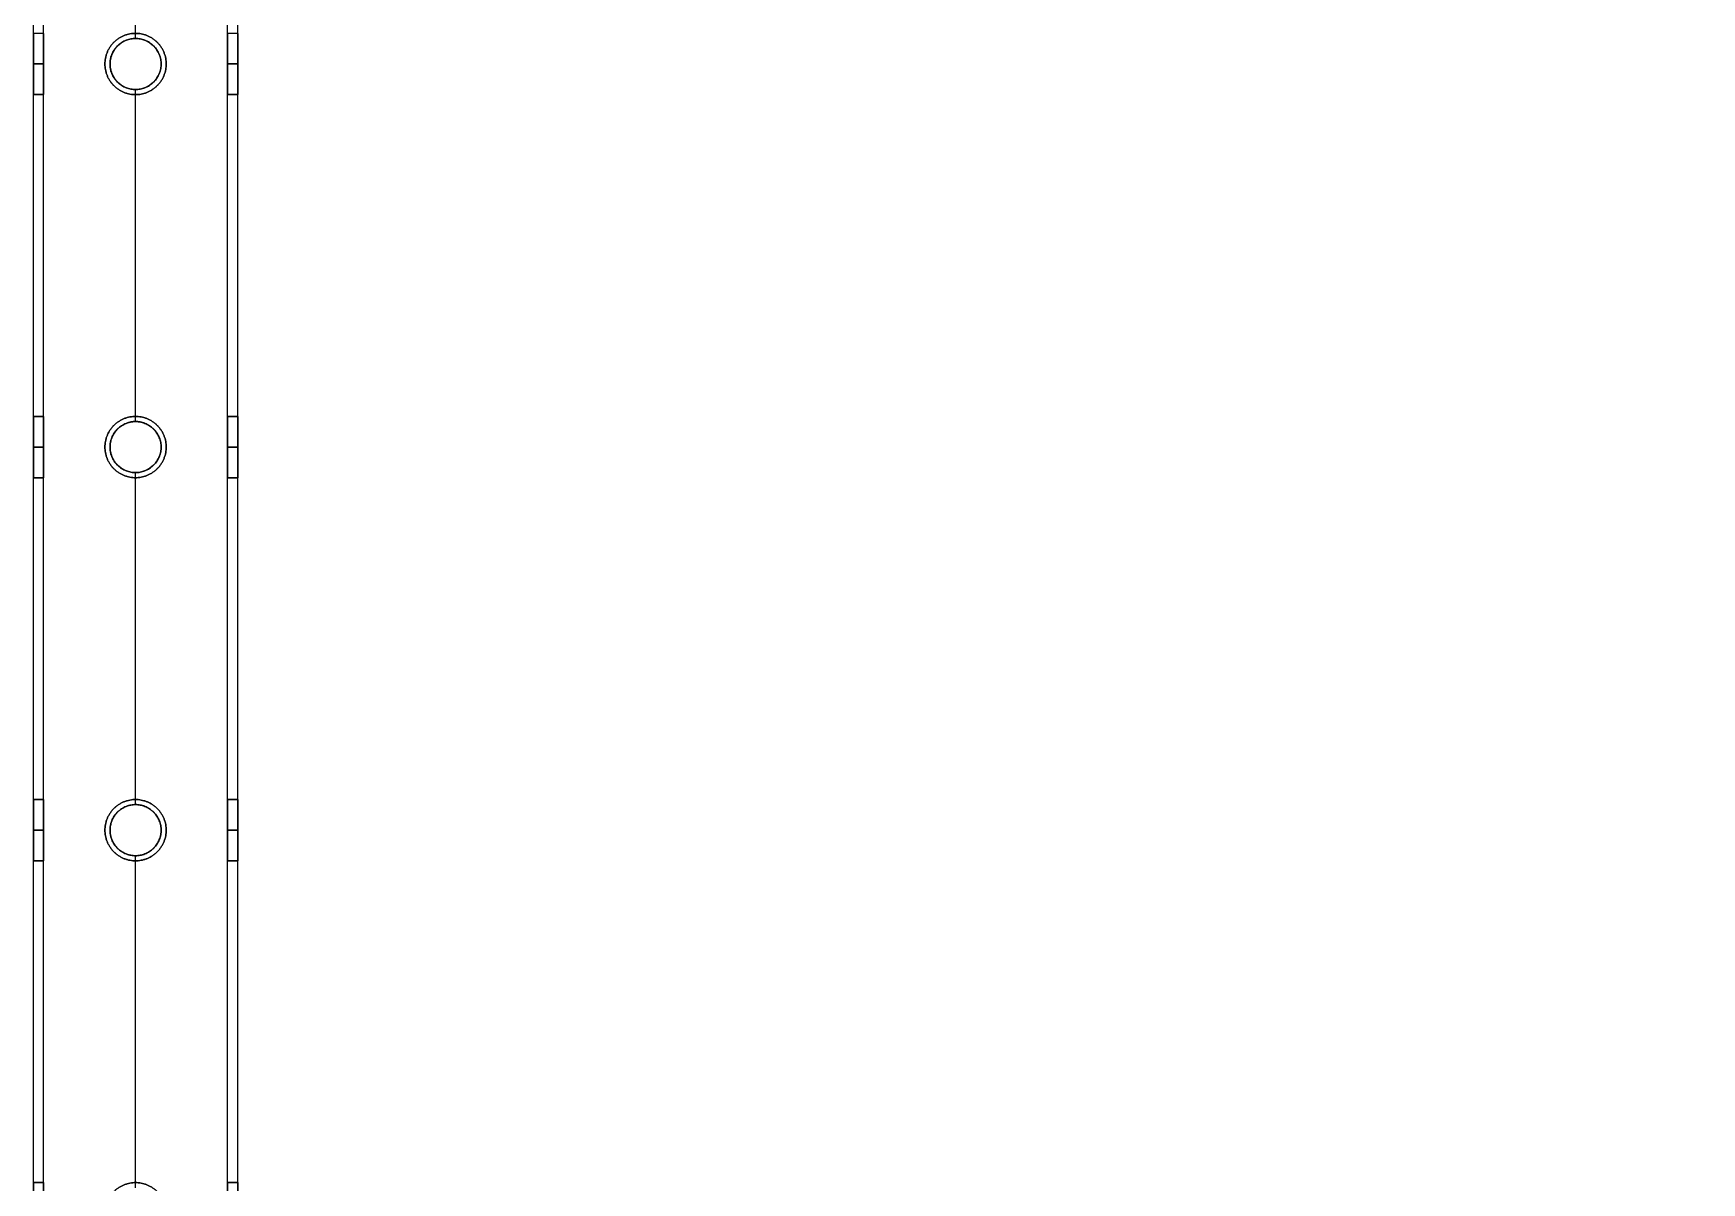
# Model space of a CAD drawing. Header units: millimetres. Extents: x -5956 to -4640, y -5088 to -3772.
# Drawn here: x -5956.1 to -5629.6, y -4836.4 to -4611.4 of the extents above; entities that cross this region are included whole.
import ezdxf

# ---------------------------------------------------------------- set-up
doc = ezdxf.new("R2010")
doc.units = ezdxf.units.MM
doc.header["$MEASUREMENT"] = 0
doc.layers.add('staal', color=5, linetype='Continuous', true_color=0x0000ff)

msp = doc.modelspace()

# ---------------------------------------------------------------- linework, layer by layer
at = {"layer": 'staal'}
for p, q in [((-5954.11, -4611.39, -404.81), (-5956.11, -4611.39, -404.81)), ((-5936.11, -4612.39, -386.81), (-5936.11, -4612.39, -384.81)), ((-5936.11, -4612.39, -424.81), (-5936.11, -4612.39, -422.81)), ((-5916.11, -4611.39, -404.81), (-5918.11, -4611.39, -404.81)), ((-5956.11, -4617.39, 1635.01), (-5954.11, -4617.39, 1635.01)), ((-5956.11, -4617.39, 1647.01), (-5954.11, -4617.39, 1647.01)), ((-5954.11, -4617.39, -410.81), (-5956.11, -4617.39, -410.81)), ((-5954.11, -4617.39, -398.81), (-5956.11, -4617.39, -398.81)), ((-5942.11, -4617.39, 1659.01), (-5942.11, -4617.39, 1661.01)), ((-5942.11, -4617.39, 1621.01), (-5942.11, -4617.39, 1623.01)), ((-5941.11, -4617.39, -386.81), (-5941.11, -4617.39, -384.81)), ((-5941.11, -4617.39, -424.81), (-5941.11, -4617.39, -422.81)), ((-5931.11, -4617.39, -424.81), (-5931.11, -4617.39, -422.81)), ((-5931.11, -4617.39, -386.81), (-5931.11, -4617.39, -384.81)), ((-5930.11, -4617.39, 1659.01), (-5930.11, -4617.39, 1661.01)), ((-5930.11, -4617.39, 1621.01), (-5930.11, -4617.39, 1623.01)), ((-5918.11, -4617.39, 1635.01), (-5916.11, -4617.39, 1635.01)), ((-5918.11, -4617.39, 1647.01), (-5916.11, -4617.39, 1647.01)), ((-5916.11, -4617.39, -410.81), (-5918.11, -4617.39, -410.81)), ((-5916.11, -4617.39, -398.81), (-5918.11, -4617.39, -398.81)), ((-5936.11, -4622.39, -386.81), (-5936.11, -4622.39, -384.81)), ((-5936.11, -4622.39, -424.81), (-5936.11, -4622.39, -422.81)), ((-5956.11, -4623.39, 1641.01), (-5954.11, -4623.39, 1641.01)), ((-5954.11, -4623.39, -404.81), (-5956.11, -4623.39, -404.81)), ((-5936.11, -4623.39, 1659.01), (-5936.11, -4623.39, 1661.01)), ((-5936.11, -4623.39, 1621.01), (-5936.11, -4623.39, 1623.01)), ((-5918.11, -4623.39, 1641.01), (-5916.11, -4623.39, 1641.01)), ((-5916.11, -4623.39, -404.81), (-5918.11, -4623.39, -404.81)), ((-5956.11, -4686.39, 1641.01), (-5954.11, -4686.39, 1641.01)), ((-5954.11, -4686.39, -404.81), (-5956.11, -4686.39, -404.81)), ((-5936.11, -4686.39, 1659.01), (-5936.11, -4686.39, 1661.01)), ((-5936.11, -4686.39, 1621.01), (-5936.11, -4686.39, 1623.01)), ((-5936.11, -4687.39, -386.81), (-5936.11, -4687.39, -384.81)), ((-5936.11, -4687.39, -424.81), (-5936.11, -4687.39, -422.81)), ((-5918.11, -4686.39, 1641.01), (-5916.11, -4686.39, 1641.01)), ((-5916.11, -4686.39, -404.81), (-5918.11, -4686.39, -404.81)), ((-5956.11, -4692.39, 1635.01), (-5954.11, -4692.39, 1635.01)), ((-5956.11, -4692.39, 1647.01), (-5954.11, -4692.39, 1647.01)), ((-5954.11, -4692.39, -410.81), (-5956.11, -4692.39, -410.81)), ((-5954.11, -4692.39, -398.81), (-5956.11, -4692.39, -398.81)), ((-5942.11, -4692.39, 1659.01), (-5942.11, -4692.39, 1661.01)), ((-5942.11, -4692.39, 1621.01), (-5942.11, -4692.39, 1623.01)), ((-5941.11, -4692.39, -386.81), (-5941.11, -4692.39, -384.81)), ((-5941.11, -4692.39, -424.81), (-5941.11, -4692.39, -422.81)), ((-5931.11, -4692.39, -424.81), (-5931.11, -4692.39, -422.81)), ((-5931.11, -4692.39, -386.81), (-5931.11, -4692.39, -384.81)), ((-5930.11, -4692.39, 1659.01), (-5930.11, -4692.39, 1661.01)), ((-5930.11, -4692.39, 1621.01), (-5930.11, -4692.39, 1623.01)), ((-5918.11, -4692.39, 1635.01), (-5916.11, -4692.39, 1635.01)), ((-5918.11, -4692.39, 1647.01), (-5916.11, -4692.39, 1647.01)), ((-5916.11, -4692.39, -410.81), (-5918.11, -4692.39, -410.81)), ((-5916.11, -4692.39, -398.81), (-5918.11, -4692.39, -398.81)), ((-5936.11, -4697.39, -386.81), (-5936.11, -4697.39, -384.81)), ((-5936.11, -4697.39, -424.81), (-5936.11, -4697.39, -422.81)), ((-5956.11, -4698.39, 1641.01), (-5954.11, -4698.39, 1641.01)), ((-5954.11, -4698.39, -404.81), (-5956.11, -4698.39, -404.81)), ((-5936.11, -4698.39, 1659.01), (-5936.11, -4698.39, 1661.01)), ((-5936.11, -4698.39, 1621.01), (-5936.11, -4698.39, 1623.01)), ((-5918.11, -4698.39, 1641.01), (-5916.11, -4698.39, 1641.01)), ((-5916.11, -4698.39, -404.81), (-5918.11, -4698.39, -404.81)), ((-5956.11, -4761.39, 1641.01), (-5954.11, -4761.39, 1641.01)), ((-5954.11, -4761.39, -404.81), (-5956.11, -4761.39, -404.81)), ((-5936.11, -4761.39, 1659.01), (-5936.11, -4761.39, 1661.01)), ((-5936.11, -4761.39, 1621.01), (-5936.11, -4761.39, 1623.01)), ((-5936.11, -4762.39, -386.81), (-5936.11, -4762.39, -384.81)), ((-5936.11, -4762.39, -424.81), (-5936.11, -4762.39, -422.81)), ((-5918.11, -4761.39, 1641.01), (-5916.11, -4761.39, 1641.01)), ((-5916.11, -4761.39, -404.81), (-5918.11, -4761.39, -404.81)), ((-5956.11, -4767.39, 1635.01), (-5954.11, -4767.39, 1635.01)), ((-5956.11, -4767.39, 1647.01), (-5954.11, -4767.39, 1647.01)), ((-5954.11, -4767.39, -410.81), (-5956.11, -4767.39, -410.81)), ((-5954.11, -4767.39, -398.81), (-5956.11, -4767.39, -398.81)), ((-5942.11, -4767.39, 1659.01), (-5942.11, -4767.39, 1661.01)), ((-5942.11, -4767.39, 1621.01), (-5942.11, -4767.39, 1623.01)), ((-5941.11, -4767.39, -386.81), (-5941.11, -4767.39, -384.81)), ((-5941.11, -4767.39, -424.81), (-5941.11, -4767.39, -422.81)), ((-5931.11, -4767.39, -424.81), (-5931.11, -4767.39, -422.81)), ((-5931.11, -4767.39, -386.81), (-5931.11, -4767.39, -384.81)), ((-5930.11, -4767.39, 1659.01), (-5930.11, -4767.39, 1661.01)), ((-5930.11, -4767.39, 1621.01), (-5930.11, -4767.39, 1623.01)), ((-5918.11, -4767.39, 1635.01), (-5916.11, -4767.39, 1635.01)), ((-5918.11, -4767.39, 1647.01), (-5916.11, -4767.39, 1647.01)), ((-5916.11, -4767.39, -410.81), (-5918.11, -4767.39, -410.81)), ((-5916.11, -4767.39, -398.81), (-5918.11, -4767.39, -398.81)), ((-5956.11, -4773.39, 1641.01), (-5954.11, -4773.39, 1641.01)), ((-5954.11, -4773.39, -404.81), (-5956.11, -4773.39, -404.81)), ((-5936.11, -4772.39, -386.81), (-5936.11, -4772.39, -384.81)), ((-5936.11, -4772.39, -424.81), (-5936.11, -4772.39, -422.81)), ((-5936.11, -4773.39, 1659.01), (-5936.11, -4773.39, 1661.01)), ((-5936.11, -4773.39, 1621.01), (-5936.11, -4773.39, 1623.01)), ((-5918.11, -4773.39, 1641.01), (-5916.11, -4773.39, 1641.01)), ((-5916.11, -4773.39, -404.81), (-5918.11, -4773.39, -404.81)), ((-5956.11, -4836.39, 1641.01), (-5954.11, -4836.39, 1641.01)), ((-5954.11, -4836.39, -404.81), (-5956.11, -4836.39, -404.81)), ((-5936.11, -4836.39, 1659.01), (-5936.11, -4836.39, 1661.01)), ((-5936.11, -4836.39, 1621.01), (-5936.11, -4836.39, 1623.01)), ((-5918.11, -4836.39, 1641.01), (-5916.11, -4836.39, 1641.01)), ((-5916.11, -4836.39, -404.81), (-5918.11, -4836.39, -404.81))]:
    msp.add_line(p, q, dxfattribs=at)
for points in [[(-4640.11, -5087.89), (-5956.11, -5087.89), (-5956.11, -3771.89), (-4640.11, -3771.89)], [(-4680.11, -5047.89), (-5916.11, -5047.89), (-5916.11, -3811.89), (-4680.11, -3811.89)]]:
    msp.add_lwpolyline(points, close=True, dxfattribs=at)
for centre in [(-5936.11, -4617.39, -424.81), (-5936.11, -4617.39, -385.81), (-5936.11, -4617.39, -423.81), (-5936.11, -4692.39, -424.81), (-5936.11, -4692.39, -385.81), (-5936.11, -4692.39, -423.81), (-5936.11, -4767.39, -424.81), (-5936.11, -4767.39, -385.81), (-5936.11, -4767.39, -423.81)]:
    msp.add_circle(centre, 5, dxfattribs=at)
for points in [[(-5956.11, -5087.89, 1621.01), (-5956.11, -4429.89, 1621.01), (-5956.11, -3771.89, 1621.01)], [(-5956.11, -5087.89, 1661.01), (-5956.11, -4429.89, 1661.01), (-5956.11, -3771.89, 1661.01)], [(-5956.11, -5087.89, -424.81), (-5956.11, -4429.89, -424.81), (-5956.11, -3771.89, -424.81)], [(-5956.11, -5087.89, -384.81), (-5956.11, -4429.89, -384.81), (-5956.11, -3771.89, -384.81)], [(-5954.11, -5085.89, 1659.01), (-5954.11, -4429.89, 1659.01), (-5954.11, -3773.89, 1659.01)], [(-5954.11, -5085.89, 1623.01), (-5954.11, -4429.89, 1623.01), (-5954.11, -3773.89, 1623.01)], [(-5954.11, -5085.89, -386.81), (-5954.11, -4429.89, -386.81), (-5954.11, -3773.89, -386.81)], [(-5954.11, -5085.89, -422.81), (-5954.11, -4429.89, -422.81), (-5954.11, -3773.89, -422.81)], [(-5918.11, -5049.89, 1659.01), (-5918.11, -4429.89, 1659.01), (-5918.11, -3809.89, 1659.01)], [(-5918.11, -5049.89, 1623.01), (-5918.11, -4429.89, 1623.01), (-5918.11, -3809.89, 1623.01)], [(-5918.11, -5049.89, -386.81), (-5918.11, -4429.89, -386.81), (-5918.11, -3809.89, -386.81)], [(-5918.11, -5049.89, -422.81), (-5918.11, -4429.89, -422.81), (-5918.11, -3809.89, -422.81)], [(-5916.11, -5047.89, 1621.01), (-5916.11, -4429.89, 1621.01), (-5916.11, -3811.89, 1621.01)], [(-5916.11, -5047.89, 1661.01), (-5916.11, -4429.89, 1661.01), (-5916.11, -3811.89, 1661.01)], [(-5916.11, -5047.89, -424.81), (-5916.11, -4429.89, -424.81), (-5916.11, -3811.89, -424.81)], [(-5916.11, -5047.89, -384.81), (-5916.11, -4429.89, -384.81), (-5916.11, -3811.89, -384.81)], [(-5936.11, -4612.39, -384.81), (-5936.11, -4579.89, -384.81), (-5936.11, -4547.39, -384.81)], [(-5936.11, -4612.39, -386.81), (-5936.11, -4579.89, -386.81), (-5936.11, -4547.39, -386.81)], [(-5936.11, -4612.39, -422.81), (-5936.11, -4579.89, -422.81), (-5936.11, -4547.39, -422.81)], [(-5936.11, -4612.39, -424.81), (-5936.11, -4579.89, -424.81), (-5936.11, -4547.39, -424.81)], [(-5956.11, -4611.39, -404.81), (-5956.11, -4579.89, -404.81), (-5956.11, -4548.39, -404.81)], [(-5954.11, -4611.39, -404.81), (-5954.11, -4579.89, -404.81), (-5954.11, -4548.39, -404.81)], [(-5918.11, -4611.39, -404.81), (-5918.11, -4579.89, -404.81), (-5918.11, -4548.39, -404.81)], [(-5916.11, -4611.39, -404.81), (-5916.11, -4579.89, -404.81), (-5916.11, -4548.39, -404.81)], [(-5936.11, -4687.39, -384.81), (-5936.11, -4654.89, -384.81), (-5936.11, -4622.39, -384.81)], [(-5936.11, -4687.39, -386.81), (-5936.11, -4654.89, -386.81), (-5936.11, -4622.39, -386.81)], [(-5936.11, -4687.39, -422.81), (-5936.11, -4654.89, -422.81), (-5936.11, -4622.39, -422.81)], [(-5936.11, -4687.39, -424.81), (-5936.11, -4654.89, -424.81), (-5936.11, -4622.39, -424.81)], [(-5956.11, -4686.39, 1641.01), (-5956.11, -4654.89, 1641.01), (-5956.11, -4623.39, 1641.01)], [(-5956.11, -4686.39, -404.81), (-5956.11, -4654.89, -404.81), (-5956.11, -4623.39, -404.81)], [(-5954.11, -4686.39, 1641.01), (-5954.11, -4654.89, 1641.01), (-5954.11, -4623.39, 1641.01)], [(-5954.11, -4686.39, -404.81), (-5954.11, -4654.89, -404.81), (-5954.11, -4623.39, -404.81)], [(-5936.11, -4686.39, 1661.01), (-5936.11, -4654.89, 1661.01), (-5936.11, -4623.39, 1661.01)], [(-5936.11, -4686.39, 1659.01), (-5936.11, -4654.89, 1659.01), (-5936.11, -4623.39, 1659.01)], [(-5936.11, -4686.39, 1623.01), (-5936.11, -4654.89, 1623.01), (-5936.11, -4623.39, 1623.01)], [(-5936.11, -4686.39, 1621.01), (-5936.11, -4654.89, 1621.01), (-5936.11, -4623.39, 1621.01)], [(-5918.11, -4686.39, 1641.01), (-5918.11, -4654.89, 1641.01), (-5918.11, -4623.39, 1641.01)], [(-5918.11, -4686.39, -404.81), (-5918.11, -4654.89, -404.81), (-5918.11, -4623.39, -404.81)], [(-5916.11, -4686.39, 1641.01), (-5916.11, -4654.89, 1641.01), (-5916.11, -4623.39, 1641.01)], [(-5916.11, -4686.39, -404.81), (-5916.11, -4654.89, -404.81), (-5916.11, -4623.39, -404.81)], [(-5936.11, -4762.39, -384.81), (-5936.11, -4729.89, -384.81), (-5936.11, -4697.39, -384.81)], [(-5936.11, -4762.39, -386.81), (-5936.11, -4729.89, -386.81), (-5936.11, -4697.39, -386.81)], [(-5936.11, -4762.39, -422.81), (-5936.11, -4729.89, -422.81), (-5936.11, -4697.39, -422.81)], [(-5936.11, -4762.39, -424.81), (-5936.11, -4729.89, -424.81), (-5936.11, -4697.39, -424.81)], [(-5956.11, -4761.39, 1641.01), (-5956.11, -4729.89, 1641.01), (-5956.11, -4698.39, 1641.01)], [(-5956.11, -4761.39, -404.81), (-5956.11, -4729.89, -404.81), (-5956.11, -4698.39, -404.81)], [(-5954.11, -4761.39, 1641.01), (-5954.11, -4729.89, 1641.01), (-5954.11, -4698.39, 1641.01)], [(-5954.11, -4761.39, -404.81), (-5954.11, -4729.89, -404.81), (-5954.11, -4698.39, -404.81)], [(-5936.11, -4761.39, 1661.01), (-5936.11, -4729.89, 1661.01), (-5936.11, -4698.39, 1661.01)], [(-5936.11, -4761.39, 1659.01), (-5936.11, -4729.89, 1659.01), (-5936.11, -4698.39, 1659.01)], [(-5936.11, -4761.39, 1623.01), (-5936.11, -4729.89, 1623.01), (-5936.11, -4698.39, 1623.01)], [(-5936.11, -4761.39, 1621.01), (-5936.11, -4729.89, 1621.01), (-5936.11, -4698.39, 1621.01)], [(-5918.11, -4761.39, 1641.01), (-5918.11, -4729.89, 1641.01), (-5918.11, -4698.39, 1641.01)], [(-5918.11, -4761.39, -404.81), (-5918.11, -4729.89, -404.81), (-5918.11, -4698.39, -404.81)], [(-5916.11, -4761.39, 1641.01), (-5916.11, -4729.89, 1641.01), (-5916.11, -4698.39, 1641.01)], [(-5916.11, -4761.39, -404.81), (-5916.11, -4729.89, -404.81), (-5916.11, -4698.39, -404.81)], [(-5956.11, -4836.39, 1641.01), (-5956.11, -4804.89, 1641.01), (-5956.11, -4773.39, 1641.01)], [(-5956.11, -4836.39, -404.81), (-5956.11, -4804.89, -404.81), (-5956.11, -4773.39, -404.81)], [(-5954.11, -4836.39, 1641.01), (-5954.11, -4804.89, 1641.01), (-5954.11, -4773.39, 1641.01)], [(-5954.11, -4836.39, -404.81), (-5954.11, -4804.89, -404.81), (-5954.11, -4773.39, -404.81)], [(-5936.11, -4837.39, -384.81), (-5936.11, -4804.89, -384.81), (-5936.11, -4772.39, -384.81)], [(-5936.11, -4837.39, -386.81), (-5936.11, -4804.89, -386.81), (-5936.11, -4772.39, -386.81)], [(-5936.11, -4837.39, -422.81), (-5936.11, -4804.89, -422.81), (-5936.11, -4772.39, -422.81)], [(-5936.11, -4837.39, -424.81), (-5936.11, -4804.89, -424.81), (-5936.11, -4772.39, -424.81)], [(-5936.11, -4836.39, 1661.01), (-5936.11, -4804.89, 1661.01), (-5936.11, -4773.39, 1661.01)], [(-5936.11, -4836.39, 1659.01), (-5936.11, -4804.89, 1659.01), (-5936.11, -4773.39, 1659.01)], [(-5936.11, -4836.39, 1623.01), (-5936.11, -4804.89, 1623.01), (-5936.11, -4773.39, 1623.01)], [(-5936.11, -4836.39, 1621.01), (-5936.11, -4804.89, 1621.01), (-5936.11, -4773.39, 1621.01)], [(-5918.11, -4836.39, 1641.01), (-5918.11, -4804.89, 1641.01), (-5918.11, -4773.39, 1641.01)], [(-5918.11, -4836.39, -404.81), (-5918.11, -4804.89, -404.81), (-5918.11, -4773.39, -404.81)], [(-5916.11, -4836.39, 1641.01), (-5916.11, -4804.89, 1641.01), (-5916.11, -4773.39, 1641.01)], [(-5916.11, -4836.39, -404.81), (-5916.11, -4804.89, -404.81), (-5916.11, -4773.39, -404.81)]]:
    msp.add_open_spline(points, degree=2, dxfattribs=at)
for points, weights, knots in [([(-5956.11, -4617.39, 1635.01), (-5956.11, -4623.39, 1635.01), (-5956.11, -4623.39, 1641.01), (-5956.11, -4623.39, 1647.01), (-5956.11, -4617.39, 1647.01), (-5956.11, -4611.39, 1647.01), (-5956.11, -4611.39, 1641.01), (-5956.11, -4611.39, 1635.01), (-5956.11, -4617.39, 1635.01)], [1, 0.707106781187, 1, 0.707106781187, 1, 0.707106781187, 1, 0.707106781187, 1], [0, 0, 0, 7.853982, 7.853982, 15.707963, 15.707963, 23.561945, 23.561945, 31.415927, 31.415927, 31.415927]), ([(-5956.11, -4617.39, -410.81), (-5956.11, -4623.39, -410.81), (-5956.11, -4623.39, -404.81), (-5956.11, -4623.39, -398.81), (-5956.11, -4617.39, -398.81), (-5956.11, -4611.39, -398.81), (-5956.11, -4611.39, -404.81), (-5956.11, -4611.39, -410.81), (-5956.11, -4617.39, -410.81)], [1, 0.707106781187, 1, 0.707106781187, 1, 0.707106781187, 1, 0.707106781187, 1], [0, 0, 0, 7.853982, 7.853982, 15.707963, 15.707963, 23.561945, 23.561945, 31.415927, 31.415927, 31.415927]), ([(-5954.11, -4617.39, 1635.01), (-5954.11, -4611.39, 1635.01), (-5954.11, -4611.39, 1641.01), (-5954.11, -4611.39, 1647.01), (-5954.11, -4617.39, 1647.01), (-5954.11, -4623.39, 1647.01), (-5954.11, -4623.39, 1641.01), (-5954.11, -4623.39, 1635.01), (-5954.11, -4617.39, 1635.01)], [1, 0.707106781187, 1, 0.707106781187, 1, 0.707106781187, 1, 0.707106781187, 1], [-31.415927, -31.415927, -31.415927, -23.561945, -23.561945, -15.707963, -15.707963, -7.853982, -7.853982, 0, 0, 0]), ([(-5954.11, -4617.39, -410.81), (-5954.11, -4611.39, -410.81), (-5954.11, -4611.39, -404.81), (-5954.11, -4611.39, -398.81), (-5954.11, -4617.39, -398.81), (-5954.11, -4623.39, -398.81), (-5954.11, -4623.39, -404.81), (-5954.11, -4623.39, -410.81), (-5954.11, -4617.39, -410.81)], [1, 0.707106781187, 1, 0.707106781187, 1, 0.707106781187, 1, 0.707106781187, 1], [-31.415927, -31.415927, -31.415927, -23.561945, -23.561945, -15.707963, -15.707963, -7.853982, -7.853982, 0, 0, 0]), ([(-5930.11, -4617.39, 1661.01), (-5930.11, -4611.39, 1661.01), (-5936.11, -4611.39, 1661.01), (-5942.11, -4611.39, 1661.01), (-5942.11, -4617.39, 1661.01), (-5942.11, -4623.39, 1661.01), (-5936.11, -4623.39, 1661.01), (-5930.11, -4623.39, 1661.01), (-5930.11, -4617.39, 1661.01)], [1, 0.707106781187, 1, 0.707106781187, 1, 0.707106781187, 1, 0.707106781187, 1], [-31.415927, -31.415927, -31.415927, -23.561945, -23.561945, -15.707963, -15.707963, -7.853982, -7.853982, 0, 0, 0]), ([(-5930.11, -4617.39, 1659.01), (-5930.11, -4623.39, 1659.01), (-5936.11, -4623.39, 1659.01), (-5942.11, -4623.39, 1659.01), (-5942.11, -4617.39, 1659.01), (-5942.11, -4611.39, 1659.01), (-5936.11, -4611.39, 1659.01), (-5930.11, -4611.39, 1659.01), (-5930.11, -4617.39, 1659.01)], [1, 0.707106781187, 1, 0.707106781187, 1, 0.707106781187, 1, 0.707106781187, 1], [0, 0, 0, 7.853982, 7.853982, 15.707963, 15.707963, 23.561945, 23.561945, 31.415927, 31.415927, 31.415927]), ([(-5930.11, -4617.39, 1623.01), (-5930.11, -4611.39, 1623.01), (-5936.11, -4611.39, 1623.01), (-5942.11, -4611.39, 1623.01), (-5942.11, -4617.39, 1623.01), (-5942.11, -4623.39, 1623.01), (-5936.11, -4623.39, 1623.01), (-5930.11, -4623.39, 1623.01), (-5930.11, -4617.39, 1623.01)], [1, 0.707106781187, 1, 0.707106781187, 1, 0.707106781187, 1, 0.707106781187, 1], [-31.415927, -31.415927, -31.415927, -23.561945, -23.561945, -15.707963, -15.707963, -7.853982, -7.853982, 0, 0, 0]), ([(-5930.11, -4617.39, 1621.01), (-5930.11, -4623.39, 1621.01), (-5936.11, -4623.39, 1621.01), (-5942.11, -4623.39, 1621.01), (-5942.11, -4617.39, 1621.01), (-5942.11, -4611.39, 1621.01), (-5936.11, -4611.39, 1621.01), (-5930.11, -4611.39, 1621.01), (-5930.11, -4617.39, 1621.01)], [1, 0.707106781187, 1, 0.707106781187, 1, 0.707106781187, 1, 0.707106781187, 1], [0, 0, 0, 7.853982, 7.853982, 15.707963, 15.707963, 23.561945, 23.561945, 31.415927, 31.415927, 31.415927]), ([(-5931.11, -4617.39, -384.81), (-5931.11, -4612.39, -384.81), (-5936.11, -4612.39, -384.81), (-5941.11, -4612.39, -384.81), (-5941.11, -4617.39, -384.81), (-5941.11, -4622.39, -384.81), (-5936.11, -4622.39, -384.81), (-5931.11, -4622.39, -384.81), (-5931.11, -4617.39, -384.81)], [1, 0.707106781187, 1, 0.707106781187, 1, 0.707106781187, 1, 0.707106781187, 1], [-31.415927, -31.415927, -31.415927, -23.561945, -23.561945, -15.707963, -15.707963, -7.853982, -7.853982, 0, 0, 0]), ([(-5931.11, -4617.39, -386.81), (-5931.11, -4622.39, -386.81), (-5936.11, -4622.39, -386.81), (-5941.11, -4622.39, -386.81), (-5941.11, -4617.39, -386.81), (-5941.11, -4612.39, -386.81), (-5936.11, -4612.39, -386.81), (-5931.11, -4612.39, -386.81), (-5931.11, -4617.39, -386.81)], [1, 0.707106781187, 1, 0.707106781187, 1, 0.707106781187, 1, 0.707106781187, 1], [0, 0, 0, 7.853982, 7.853982, 15.707963, 15.707963, 23.561945, 23.561945, 31.415927, 31.415927, 31.415927]), ([(-5931.11, -4617.39, -422.81), (-5931.11, -4612.39, -422.81), (-5936.11, -4612.39, -422.81), (-5941.11, -4612.39, -422.81), (-5941.11, -4617.39, -422.81), (-5941.11, -4622.39, -422.81), (-5936.11, -4622.39, -422.81), (-5931.11, -4622.39, -422.81), (-5931.11, -4617.39, -422.81)], [1, 0.707106781187, 1, 0.707106781187, 1, 0.707106781187, 1, 0.707106781187, 1], [-31.415927, -31.415927, -31.415927, -23.561945, -23.561945, -15.707963, -15.707963, -7.853982, -7.853982, 0, 0, 0]), ([(-5918.11, -4617.39, 1635.01), (-5918.11, -4623.39, 1635.01), (-5918.11, -4623.39, 1641.01), (-5918.11, -4623.39, 1647.01), (-5918.11, -4617.39, 1647.01), (-5918.11, -4611.39, 1647.01), (-5918.11, -4611.39, 1641.01), (-5918.11, -4611.39, 1635.01), (-5918.11, -4617.39, 1635.01)], [1, 0.707106781187, 1, 0.707106781187, 1, 0.707106781187, 1, 0.707106781187, 1], [0, 0, 0, 7.853982, 7.853982, 15.707963, 15.707963, 23.561945, 23.561945, 31.415927, 31.415927, 31.415927]), ([(-5918.11, -4617.39, -410.81), (-5918.11, -4623.39, -410.81), (-5918.11, -4623.39, -404.81), (-5918.11, -4623.39, -398.81), (-5918.11, -4617.39, -398.81), (-5918.11, -4611.39, -398.81), (-5918.11, -4611.39, -404.81), (-5918.11, -4611.39, -410.81), (-5918.11, -4617.39, -410.81)], [1, 0.707106781187, 1, 0.707106781187, 1, 0.707106781187, 1, 0.707106781187, 1], [0, 0, 0, 7.853982, 7.853982, 15.707963, 15.707963, 23.561945, 23.561945, 31.415927, 31.415927, 31.415927]), ([(-5916.11, -4617.39, 1635.01), (-5916.11, -4611.39, 1635.01), (-5916.11, -4611.39, 1641.01), (-5916.11, -4611.39, 1647.01), (-5916.11, -4617.39, 1647.01), (-5916.11, -4623.39, 1647.01), (-5916.11, -4623.39, 1641.01), (-5916.11, -4623.39, 1635.01), (-5916.11, -4617.39, 1635.01)], [1, 0.707106781187, 1, 0.707106781187, 1, 0.707106781187, 1, 0.707106781187, 1], [-31.415927, -31.415927, -31.415927, -23.561945, -23.561945, -15.707963, -15.707963, -7.853982, -7.853982, 0, 0, 0]), ([(-5916.11, -4617.39, -410.81), (-5916.11, -4611.39, -410.81), (-5916.11, -4611.39, -404.81), (-5916.11, -4611.39, -398.81), (-5916.11, -4617.39, -398.81), (-5916.11, -4623.39, -398.81), (-5916.11, -4623.39, -404.81), (-5916.11, -4623.39, -410.81), (-5916.11, -4617.39, -410.81)], [1, 0.707106781187, 1, 0.707106781187, 1, 0.707106781187, 1, 0.707106781187, 1], [-31.415927, -31.415927, -31.415927, -23.561945, -23.561945, -15.707963, -15.707963, -7.853982, -7.853982, 0, 0, 0]), ([(-5956.11, -4692.39, 1635.01), (-5956.11, -4698.39, 1635.01), (-5956.11, -4698.39, 1641.01), (-5956.11, -4698.39, 1647.01), (-5956.11, -4692.39, 1647.01), (-5956.11, -4686.39, 1647.01), (-5956.11, -4686.39, 1641.01), (-5956.11, -4686.39, 1635.01), (-5956.11, -4692.39, 1635.01)], [1, 0.707106781187, 1, 0.707106781187, 1, 0.707106781187, 1, 0.707106781187, 1], [0, 0, 0, 7.853982, 7.853982, 15.707963, 15.707963, 23.561945, 23.561945, 31.415927, 31.415927, 31.415927]), ([(-5956.11, -4692.39, -410.81), (-5956.11, -4698.39, -410.81), (-5956.11, -4698.39, -404.81), (-5956.11, -4698.39, -398.81), (-5956.11, -4692.39, -398.81), (-5956.11, -4686.39, -398.81), (-5956.11, -4686.39, -404.81), (-5956.11, -4686.39, -410.81), (-5956.11, -4692.39, -410.81)], [1, 0.707106781187, 1, 0.707106781187, 1, 0.707106781187, 1, 0.707106781187, 1], [0, 0, 0, 7.853982, 7.853982, 15.707963, 15.707963, 23.561945, 23.561945, 31.415927, 31.415927, 31.415927]), ([(-5954.11, -4692.39, 1635.01), (-5954.11, -4686.39, 1635.01), (-5954.11, -4686.39, 1641.01), (-5954.11, -4686.39, 1647.01), (-5954.11, -4692.39, 1647.01), (-5954.11, -4698.39, 1647.01), (-5954.11, -4698.39, 1641.01), (-5954.11, -4698.39, 1635.01), (-5954.11, -4692.39, 1635.01)], [1, 0.707106781187, 1, 0.707106781187, 1, 0.707106781187, 1, 0.707106781187, 1], [-31.415927, -31.415927, -31.415927, -23.561945, -23.561945, -15.707963, -15.707963, -7.853982, -7.853982, 0, 0, 0]), ([(-5954.11, -4692.39, -410.81), (-5954.11, -4686.39, -410.81), (-5954.11, -4686.39, -404.81), (-5954.11, -4686.39, -398.81), (-5954.11, -4692.39, -398.81), (-5954.11, -4698.39, -398.81), (-5954.11, -4698.39, -404.81), (-5954.11, -4698.39, -410.81), (-5954.11, -4692.39, -410.81)], [1, 0.707106781187, 1, 0.707106781187, 1, 0.707106781187, 1, 0.707106781187, 1], [-31.415927, -31.415927, -31.415927, -23.561945, -23.561945, -15.707963, -15.707963, -7.853982, -7.853982, 0, 0, 0]), ([(-5930.11, -4692.39, 1661.01), (-5930.11, -4686.39, 1661.01), (-5936.11, -4686.39, 1661.01), (-5942.11, -4686.39, 1661.01), (-5942.11, -4692.39, 1661.01), (-5942.11, -4698.39, 1661.01), (-5936.11, -4698.39, 1661.01), (-5930.11, -4698.39, 1661.01), (-5930.11, -4692.39, 1661.01)], [1, 0.707106781187, 1, 0.707106781187, 1, 0.707106781187, 1, 0.707106781187, 1], [-31.415927, -31.415927, -31.415927, -23.561945, -23.561945, -15.707963, -15.707963, -7.853982, -7.853982, 0, 0, 0]), ([(-5930.11, -4692.39, 1659.01), (-5930.11, -4698.39, 1659.01), (-5936.11, -4698.39, 1659.01), (-5942.11, -4698.39, 1659.01), (-5942.11, -4692.39, 1659.01), (-5942.11, -4686.39, 1659.01), (-5936.11, -4686.39, 1659.01), (-5930.11, -4686.39, 1659.01), (-5930.11, -4692.39, 1659.01)], [1, 0.707106781187, 1, 0.707106781187, 1, 0.707106781187, 1, 0.707106781187, 1], [0, 0, 0, 7.853982, 7.853982, 15.707963, 15.707963, 23.561945, 23.561945, 31.415927, 31.415927, 31.415927]), ([(-5930.11, -4692.39, 1623.01), (-5930.11, -4686.39, 1623.01), (-5936.11, -4686.39, 1623.01), (-5942.11, -4686.39, 1623.01), (-5942.11, -4692.39, 1623.01), (-5942.11, -4698.39, 1623.01), (-5936.11, -4698.39, 1623.01), (-5930.11, -4698.39, 1623.01), (-5930.11, -4692.39, 1623.01)], [1, 0.707106781187, 1, 0.707106781187, 1, 0.707106781187, 1, 0.707106781187, 1], [-31.415927, -31.415927, -31.415927, -23.561945, -23.561945, -15.707963, -15.707963, -7.853982, -7.853982, 0, 0, 0]), ([(-5930.11, -4692.39, 1621.01), (-5930.11, -4698.39, 1621.01), (-5936.11, -4698.39, 1621.01), (-5942.11, -4698.39, 1621.01), (-5942.11, -4692.39, 1621.01), (-5942.11, -4686.39, 1621.01), (-5936.11, -4686.39, 1621.01), (-5930.11, -4686.39, 1621.01), (-5930.11, -4692.39, 1621.01)], [1, 0.707106781187, 1, 0.707106781187, 1, 0.707106781187, 1, 0.707106781187, 1], [0, 0, 0, 7.853982, 7.853982, 15.707963, 15.707963, 23.561945, 23.561945, 31.415927, 31.415927, 31.415927]), ([(-5931.11, -4692.39, -384.81), (-5931.11, -4687.39, -384.81), (-5936.11, -4687.39, -384.81), (-5941.11, -4687.39, -384.81), (-5941.11, -4692.39, -384.81), (-5941.11, -4697.39, -384.81), (-5936.11, -4697.39, -384.81), (-5931.11, -4697.39, -384.81), (-5931.11, -4692.39, -384.81)], [1, 0.707106781187, 1, 0.707106781187, 1, 0.707106781187, 1, 0.707106781187, 1], [-31.415927, -31.415927, -31.415927, -23.561945, -23.561945, -15.707963, -15.707963, -7.853982, -7.853982, 0, 0, 0]), ([(-5931.11, -4692.39, -386.81), (-5931.11, -4697.39, -386.81), (-5936.11, -4697.39, -386.81), (-5941.11, -4697.39, -386.81), (-5941.11, -4692.39, -386.81), (-5941.11, -4687.39, -386.81), (-5936.11, -4687.39, -386.81), (-5931.11, -4687.39, -386.81), (-5931.11, -4692.39, -386.81)], [1, 0.707106781187, 1, 0.707106781187, 1, 0.707106781187, 1, 0.707106781187, 1], [0, 0, 0, 7.853982, 7.853982, 15.707963, 15.707963, 23.561945, 23.561945, 31.415927, 31.415927, 31.415927]), ([(-5931.11, -4692.39, -422.81), (-5931.11, -4687.39, -422.81), (-5936.11, -4687.39, -422.81), (-5941.11, -4687.39, -422.81), (-5941.11, -4692.39, -422.81), (-5941.11, -4697.39, -422.81), (-5936.11, -4697.39, -422.81), (-5931.11, -4697.39, -422.81), (-5931.11, -4692.39, -422.81)], [1, 0.707106781187, 1, 0.707106781187, 1, 0.707106781187, 1, 0.707106781187, 1], [-31.415927, -31.415927, -31.415927, -23.561945, -23.561945, -15.707963, -15.707963, -7.853982, -7.853982, 0, 0, 0]), ([(-5918.11, -4692.39, 1635.01), (-5918.11, -4698.39, 1635.01), (-5918.11, -4698.39, 1641.01), (-5918.11, -4698.39, 1647.01), (-5918.11, -4692.39, 1647.01), (-5918.11, -4686.39, 1647.01), (-5918.11, -4686.39, 1641.01), (-5918.11, -4686.39, 1635.01), (-5918.11, -4692.39, 1635.01)], [1, 0.707106781187, 1, 0.707106781187, 1, 0.707106781187, 1, 0.707106781187, 1], [0, 0, 0, 7.853982, 7.853982, 15.707963, 15.707963, 23.561945, 23.561945, 31.415927, 31.415927, 31.415927]), ([(-5918.11, -4692.39, -410.81), (-5918.11, -4698.39, -410.81), (-5918.11, -4698.39, -404.81), (-5918.11, -4698.39, -398.81), (-5918.11, -4692.39, -398.81), (-5918.11, -4686.39, -398.81), (-5918.11, -4686.39, -404.81), (-5918.11, -4686.39, -410.81), (-5918.11, -4692.39, -410.81)], [1, 0.707106781187, 1, 0.707106781187, 1, 0.707106781187, 1, 0.707106781187, 1], [0, 0, 0, 7.853982, 7.853982, 15.707963, 15.707963, 23.561945, 23.561945, 31.415927, 31.415927, 31.415927]), ([(-5916.11, -4692.39, 1635.01), (-5916.11, -4686.39, 1635.01), (-5916.11, -4686.39, 1641.01), (-5916.11, -4686.39, 1647.01), (-5916.11, -4692.39, 1647.01), (-5916.11, -4698.39, 1647.01), (-5916.11, -4698.39, 1641.01), (-5916.11, -4698.39, 1635.01), (-5916.11, -4692.39, 1635.01)], [1, 0.707106781187, 1, 0.707106781187, 1, 0.707106781187, 1, 0.707106781187, 1], [-31.415927, -31.415927, -31.415927, -23.561945, -23.561945, -15.707963, -15.707963, -7.853982, -7.853982, 0, 0, 0]), ([(-5916.11, -4692.39, -410.81), (-5916.11, -4686.39, -410.81), (-5916.11, -4686.39, -404.81), (-5916.11, -4686.39, -398.81), (-5916.11, -4692.39, -398.81), (-5916.11, -4698.39, -398.81), (-5916.11, -4698.39, -404.81), (-5916.11, -4698.39, -410.81), (-5916.11, -4692.39, -410.81)], [1, 0.707106781187, 1, 0.707106781187, 1, 0.707106781187, 1, 0.707106781187, 1], [-31.415927, -31.415927, -31.415927, -23.561945, -23.561945, -15.707963, -15.707963, -7.853982, -7.853982, 0, 0, 0]), ([(-5956.11, -4767.39, 1635.01), (-5956.11, -4773.39, 1635.01), (-5956.11, -4773.39, 1641.01), (-5956.11, -4773.39, 1647.01), (-5956.11, -4767.39, 1647.01), (-5956.11, -4761.39, 1647.01), (-5956.11, -4761.39, 1641.01), (-5956.11, -4761.39, 1635.01), (-5956.11, -4767.39, 1635.01)], [1, 0.707106781187, 1, 0.707106781187, 1, 0.707106781187, 1, 0.707106781187, 1], [0, 0, 0, 7.853982, 7.853982, 15.707963, 15.707963, 23.561945, 23.561945, 31.415927, 31.415927, 31.415927]), ([(-5956.11, -4767.39, -410.81), (-5956.11, -4773.39, -410.81), (-5956.11, -4773.39, -404.81), (-5956.11, -4773.39, -398.81), (-5956.11, -4767.39, -398.81), (-5956.11, -4761.39, -398.81), (-5956.11, -4761.39, -404.81), (-5956.11, -4761.39, -410.81), (-5956.11, -4767.39, -410.81)], [1, 0.707106781187, 1, 0.707106781187, 1, 0.707106781187, 1, 0.707106781187, 1], [0, 0, 0, 7.853982, 7.853982, 15.707963, 15.707963, 23.561945, 23.561945, 31.415927, 31.415927, 31.415927]), ([(-5954.11, -4767.39, 1635.01), (-5954.11, -4761.39, 1635.01), (-5954.11, -4761.39, 1641.01), (-5954.11, -4761.39, 1647.01), (-5954.11, -4767.39, 1647.01), (-5954.11, -4773.39, 1647.01), (-5954.11, -4773.39, 1641.01), (-5954.11, -4773.39, 1635.01), (-5954.11, -4767.39, 1635.01)], [1, 0.707106781187, 1, 0.707106781187, 1, 0.707106781187, 1, 0.707106851018, 0.999999860338], [-31.415927, -31.415927, -31.415927, -23.561944, -23.561944, -15.707962, -15.707962, -7.85398, -7.85398, 0, 0, 0]), ([(-5954.11, -4767.39, -410.81), (-5954.11, -4761.39, -410.81), (-5954.11, -4761.39, -404.81), (-5954.11, -4761.39, -398.81), (-5954.11, -4767.39, -398.81), (-5954.11, -4773.39, -398.81), (-5954.11, -4773.39, -404.81), (-5954.11, -4773.39, -410.81), (-5954.11, -4767.39, -410.81)], [1, 0.707106781187, 1, 0.707106781187, 1, 0.707106781187, 1, 0.707106851018, 0.999999860338], [-31.415927, -31.415927, -31.415927, -23.561944, -23.561944, -15.707962, -15.707962, -7.85398, -7.85398, 0, 0, 0]), ([(-5930.11, -4767.39, 1661.01), (-5930.11, -4761.39, 1661.01), (-5936.11, -4761.39, 1661.01), (-5942.11, -4761.39, 1661.01), (-5942.11, -4767.39, 1661.01), (-5942.11, -4773.39, 1661.01), (-5936.11, -4773.39, 1661.01), (-5930.11, -4773.39, 1661.01), (-5930.11, -4767.39, 1661.01)], [1, 0.707106781187, 1, 0.707106781187, 1, 0.707106781187, 1, 0.707106781187, 1], [-31.415927, -31.415927, -31.415927, -23.561945, -23.561945, -15.707963, -15.707963, -7.853982, -7.853982, 0, 0, 0]), ([(-5930.11, -4767.39, 1659.01), (-5930.11, -4773.39, 1659.01), (-5936.11, -4773.39, 1659.01), (-5942.11, -4773.39, 1659.01), (-5942.11, -4767.39, 1659.01), (-5942.11, -4761.39, 1659.01), (-5936.11, -4761.39, 1659.01), (-5930.11, -4761.39, 1659.01), (-5930.11, -4767.39, 1659.01)], [1, 0.707106781187, 1, 0.707106781187, 1, 0.707106781187, 1, 0.707106781187, 1], [0, 0, 0, 7.853982, 7.853982, 15.707963, 15.707963, 23.561945, 23.561945, 31.415927, 31.415927, 31.415927]), ([(-5930.11, -4767.39, 1623.01), (-5930.11, -4761.39, 1623.01), (-5936.11, -4761.39, 1623.01), (-5942.11, -4761.39, 1623.01), (-5942.11, -4767.39, 1623.01), (-5942.11, -4773.39, 1623.01), (-5936.11, -4773.39, 1623.01), (-5930.11, -4773.39, 1623.01), (-5930.11, -4767.39, 1623.01)], [1, 0.707106781187, 1, 0.707106781187, 1, 0.707106781187, 1, 0.707106781187, 1], [-31.415927, -31.415927, -31.415927, -23.561945, -23.561945, -15.707963, -15.707963, -7.853982, -7.853982, 0, 0, 0]), ([(-5930.11, -4767.39, 1621.01), (-5930.11, -4773.39, 1621.01), (-5936.11, -4773.39, 1621.01), (-5942.11, -4773.39, 1621.01), (-5942.11, -4767.39, 1621.01), (-5942.11, -4761.39, 1621.01), (-5936.11, -4761.39, 1621.01), (-5930.11, -4761.39, 1621.01), (-5930.11, -4767.39, 1621.01)], [1, 0.707106781187, 1, 0.707106781187, 1, 0.707106781187, 1, 0.707106781187, 1], [0, 0, 0, 7.853982, 7.853982, 15.707963, 15.707963, 23.561945, 23.561945, 31.415927, 31.415927, 31.415927]), ([(-5931.11, -4767.39, -384.81), (-5931.11, -4762.39, -384.81), (-5936.11, -4762.39, -384.81), (-5941.11, -4762.39, -384.81), (-5941.11, -4767.39, -384.81), (-5941.11, -4772.39, -384.81), (-5936.11, -4772.39, -384.81), (-5931.11, -4772.39, -384.81), (-5931.11, -4767.39, -384.81)], [1, 0.707106781187, 1, 0.707106781187, 1, 0.707106781187, 1, 0.707106781187, 1], [-31.415927, -31.415927, -31.415927, -23.561945, -23.561945, -15.707963, -15.707963, -7.853982, -7.853982, 0, 0, 0]), ([(-5931.11, -4767.39, -386.81), (-5931.11, -4772.39, -386.81), (-5936.11, -4772.39, -386.81), (-5941.11, -4772.39, -386.81), (-5941.11, -4767.39, -386.81), (-5941.11, -4762.39, -386.81), (-5936.11, -4762.39, -386.81), (-5931.11, -4762.39, -386.81), (-5931.11, -4767.39, -386.81)], [1, 0.707106781187, 1, 0.707106781187, 1, 0.707106781187, 1, 0.707106781187, 1], [0, 0, 0, 7.853982, 7.853982, 15.707963, 15.707963, 23.561945, 23.561945, 31.415927, 31.415927, 31.415927]), ([(-5931.11, -4767.39, -422.81), (-5931.11, -4762.39, -422.81), (-5936.11, -4762.39, -422.81), (-5941.11, -4762.39, -422.81), (-5941.11, -4767.39, -422.81), (-5941.11, -4772.39, -422.81), (-5936.11, -4772.39, -422.81), (-5931.11, -4772.39, -422.81), (-5931.11, -4767.39, -422.81)], [1, 0.707106781187, 1, 0.707106781187, 1, 0.707106781187, 1, 0.707106781187, 1], [-31.415927, -31.415927, -31.415927, -23.561945, -23.561945, -15.707963, -15.707963, -7.853982, -7.853982, 0, 0, 0]), ([(-5918.11, -4767.39, 1635.01), (-5918.11, -4773.39, 1635.01), (-5918.11, -4773.39, 1641.01), (-5918.11, -4773.39, 1647.01), (-5918.11, -4767.39, 1647.01), (-5918.11, -4761.39, 1647.01), (-5918.11, -4761.39, 1641.01), (-5918.11, -4761.39, 1635.01), (-5918.11, -4767.39, 1635.01)], [1, 0.707106781187, 1, 0.707106781187, 1, 0.707106781187, 1, 0.707106781187, 1], [0, 0, 0, 7.853982, 7.853982, 15.707963, 15.707963, 23.561945, 23.561945, 31.415927, 31.415927, 31.415927]), ([(-5918.11, -4767.39, -410.81), (-5918.11, -4773.39, -410.81), (-5918.11, -4773.39, -404.81), (-5918.11, -4773.39, -398.81), (-5918.11, -4767.39, -398.81), (-5918.11, -4761.39, -398.81), (-5918.11, -4761.39, -404.81), (-5918.11, -4761.39, -410.81), (-5918.11, -4767.39, -410.81)], [1, 0.707106781187, 1, 0.707106781187, 1, 0.707106781187, 1, 0.707106781187, 1], [0, 0, 0, 7.853982, 7.853982, 15.707963, 15.707963, 23.561945, 23.561945, 31.415927, 31.415927, 31.415927]), ([(-5916.11, -4767.39, 1635.01), (-5916.11, -4761.39, 1635.01), (-5916.11, -4761.39, 1641.01), (-5916.11, -4761.39, 1647.01), (-5916.11, -4767.39, 1647.01), (-5916.11, -4773.39, 1647.01), (-5916.11, -4773.39, 1641.01), (-5916.11, -4773.39, 1635.01), (-5916.11, -4767.39, 1635.01)], [1, 0.707106781187, 1, 0.707106781187, 1, 0.707106781187, 1, 0.707106781187, 1], [-31.415927, -31.415927, -31.415927, -23.561945, -23.561945, -15.707963, -15.707963, -7.853982, -7.853982, 0, 0, 0]), ([(-5916.11, -4767.39, -410.81), (-5916.11, -4761.39, -410.81), (-5916.11, -4761.39, -404.81), (-5916.11, -4761.39, -398.81), (-5916.11, -4767.39, -398.81), (-5916.11, -4773.39, -398.81), (-5916.11, -4773.39, -404.81), (-5916.11, -4773.39, -410.81), (-5916.11, -4767.39, -410.81)], [1, 0.707106781187, 1, 0.707106781187, 1, 0.707106781187, 1, 0.707106781187, 1], [-31.415927, -31.415927, -31.415927, -23.561945, -23.561945, -15.707963, -15.707963, -7.853982, -7.853982, 0, 0, 0]), ([(-5956.11, -4842.39, 1635.01), (-5956.11, -4848.39, 1635.01), (-5956.11, -4848.39, 1641.01), (-5956.11, -4848.39, 1647.01), (-5956.11, -4842.39, 1647.01), (-5956.11, -4836.39, 1647.01), (-5956.11, -4836.39, 1641.01), (-5956.11, -4836.39, 1635.01), (-5956.11, -4842.39, 1635.01)], [1, 0.707106781187, 1, 0.707106781187, 1, 0.707106781187, 1, 0.707106781187, 1], [0, 0, 0, 7.853982, 7.853982, 15.707963, 15.707963, 23.561945, 23.561945, 31.415927, 31.415927, 31.415927]), ([(-5956.11, -4842.39, -410.81), (-5956.11, -4848.39, -410.81), (-5956.11, -4848.39, -404.81), (-5956.11, -4848.39, -398.81), (-5956.11, -4842.39, -398.81), (-5956.11, -4836.39, -398.81), (-5956.11, -4836.39, -404.81), (-5956.11, -4836.39, -410.81), (-5956.11, -4842.39, -410.81)], [1, 0.707106781187, 1, 0.707106781187, 1, 0.707106781187, 1, 0.707106781187, 1], [0, 0, 0, 7.853982, 7.853982, 15.707963, 15.707963, 23.561945, 23.561945, 31.415927, 31.415927, 31.415927]), ([(-5954.11, -4842.39, 1635.01), (-5954.11, -4836.39, 1635.01), (-5954.11, -4836.39, 1641.01), (-5954.11, -4836.39, 1647.01), (-5954.11, -4842.39, 1647.01), (-5954.11, -4848.39, 1647.01), (-5954.11, -4848.39, 1641.01), (-5954.11, -4848.39, 1635.01), (-5954.11, -4842.39, 1635.01)], [1, 0.707106781187, 1, 0.707106781187, 1, 0.707106781187, 1, 0.707106781187, 1], [-31.415927, -31.415927, -31.415927, -23.561945, -23.561945, -15.707963, -15.707963, -7.853982, -7.853982, 0, 0, 0]), ([(-5930.11, -4842.39, 1661.01), (-5930.11, -4836.39, 1661.01), (-5936.11, -4836.39, 1661.01), (-5942.11, -4836.39, 1661.01), (-5942.11, -4842.39, 1661.01), (-5942.11, -4848.39, 1661.01), (-5936.11, -4848.39, 1661.01), (-5930.11, -4848.39, 1661.01), (-5930.11, -4842.39, 1661.01)], [1, 0.707106781187, 1, 0.707106781187, 1, 0.707106781187, 1, 0.707106781187, 1], [-31.415927, -31.415927, -31.415927, -23.561945, -23.561945, -15.707963, -15.707963, -7.853982, -7.853982, 0, 0, 0]), ([(-5930.11, -4842.39, 1659.01), (-5930.11, -4848.39, 1659.01), (-5936.11, -4848.39, 1659.01), (-5942.11, -4848.39, 1659.01), (-5942.11, -4842.39, 1659.01), (-5942.11, -4836.39, 1659.01), (-5936.11, -4836.39, 1659.01), (-5930.11, -4836.39, 1659.01), (-5930.11, -4842.39, 1659.01)], [1, 0.707106781187, 1, 0.707106781187, 1, 0.707106781187, 1, 0.707106781187, 1], [0, 0, 0, 7.853982, 7.853982, 15.707963, 15.707963, 23.561945, 23.561945, 31.415927, 31.415927, 31.415927]), ([(-5930.11, -4842.39, 1623.01), (-5930.11, -4836.39, 1623.01), (-5936.11, -4836.39, 1623.01), (-5942.11, -4836.39, 1623.01), (-5942.11, -4842.39, 1623.01), (-5942.11, -4848.39, 1623.01), (-5936.11, -4848.39, 1623.01), (-5930.11, -4848.39, 1623.01), (-5930.11, -4842.39, 1623.01)], [1, 0.707106781187, 1, 0.707106781187, 1, 0.707106781187, 1, 0.707106781187, 1], [-31.415927, -31.415927, -31.415927, -23.561945, -23.561945, -15.707963, -15.707963, -7.853982, -7.853982, 0, 0, 0]), ([(-5930.11, -4842.39, 1621.01), (-5930.11, -4848.39, 1621.01), (-5936.11, -4848.39, 1621.01), (-5942.11, -4848.39, 1621.01), (-5942.11, -4842.39, 1621.01), (-5942.11, -4836.39, 1621.01), (-5936.11, -4836.39, 1621.01), (-5930.11, -4836.39, 1621.01), (-5930.11, -4842.39, 1621.01)], [1, 0.707106781187, 1, 0.707106781187, 1, 0.707106781187, 1, 0.707106781187, 1], [0, 0, 0, 7.853982, 7.853982, 15.707963, 15.707963, 23.561945, 23.561945, 31.415927, 31.415927, 31.415927]), ([(-5918.11, -4842.39, 1635.01), (-5918.11, -4848.39, 1635.01), (-5918.11, -4848.39, 1641.01), (-5918.11, -4848.39, 1647.01), (-5918.11, -4842.39, 1647.01), (-5918.11, -4836.39, 1647.01), (-5918.11, -4836.39, 1641.01), (-5918.11, -4836.39, 1635.01), (-5918.11, -4842.39, 1635.01)], [1, 0.707106781187, 1, 0.707106781187, 1, 0.707106781187, 1, 0.707106781187, 1], [0, 0, 0, 7.853982, 7.853982, 15.707963, 15.707963, 23.561945, 23.561945, 31.415927, 31.415927, 31.415927]), ([(-5918.11, -4842.39, -410.81), (-5918.11, -4848.39, -410.81), (-5918.11, -4848.39, -404.81), (-5918.11, -4848.39, -398.81), (-5918.11, -4842.39, -398.81), (-5918.11, -4836.39, -398.81), (-5918.11, -4836.39, -404.81), (-5918.11, -4836.39, -410.81), (-5918.11, -4842.39, -410.81)], [1, 0.707106781187, 1, 0.707106781187, 1, 0.707106781187, 1, 0.707106781187, 1], [0, 0, 0, 7.853982, 7.853982, 15.707963, 15.707963, 23.561945, 23.561945, 31.415927, 31.415927, 31.415927]), ([(-5916.11, -4842.39, 1635.01), (-5916.11, -4836.39, 1635.01), (-5916.11, -4836.39, 1641.01), (-5916.11, -4836.39, 1647.01), (-5916.11, -4842.39, 1647.01), (-5916.11, -4848.39, 1647.01), (-5916.11, -4848.39, 1641.01), (-5916.11, -4848.39, 1635.01), (-5916.11, -4842.39, 1635.01)], [1, 0.707106781187, 1, 0.707106781187, 1, 0.707106781187, 1, 0.707106781187, 1], [-31.415927, -31.415927, -31.415927, -23.561945, -23.561945, -15.707963, -15.707963, -7.853982, -7.853982, 0, 0, 0])]:
    msp.add_rational_spline(points, weights, degree=2, knots=knots, dxfattribs=at)

doc.saveas('drawing.dxf')
